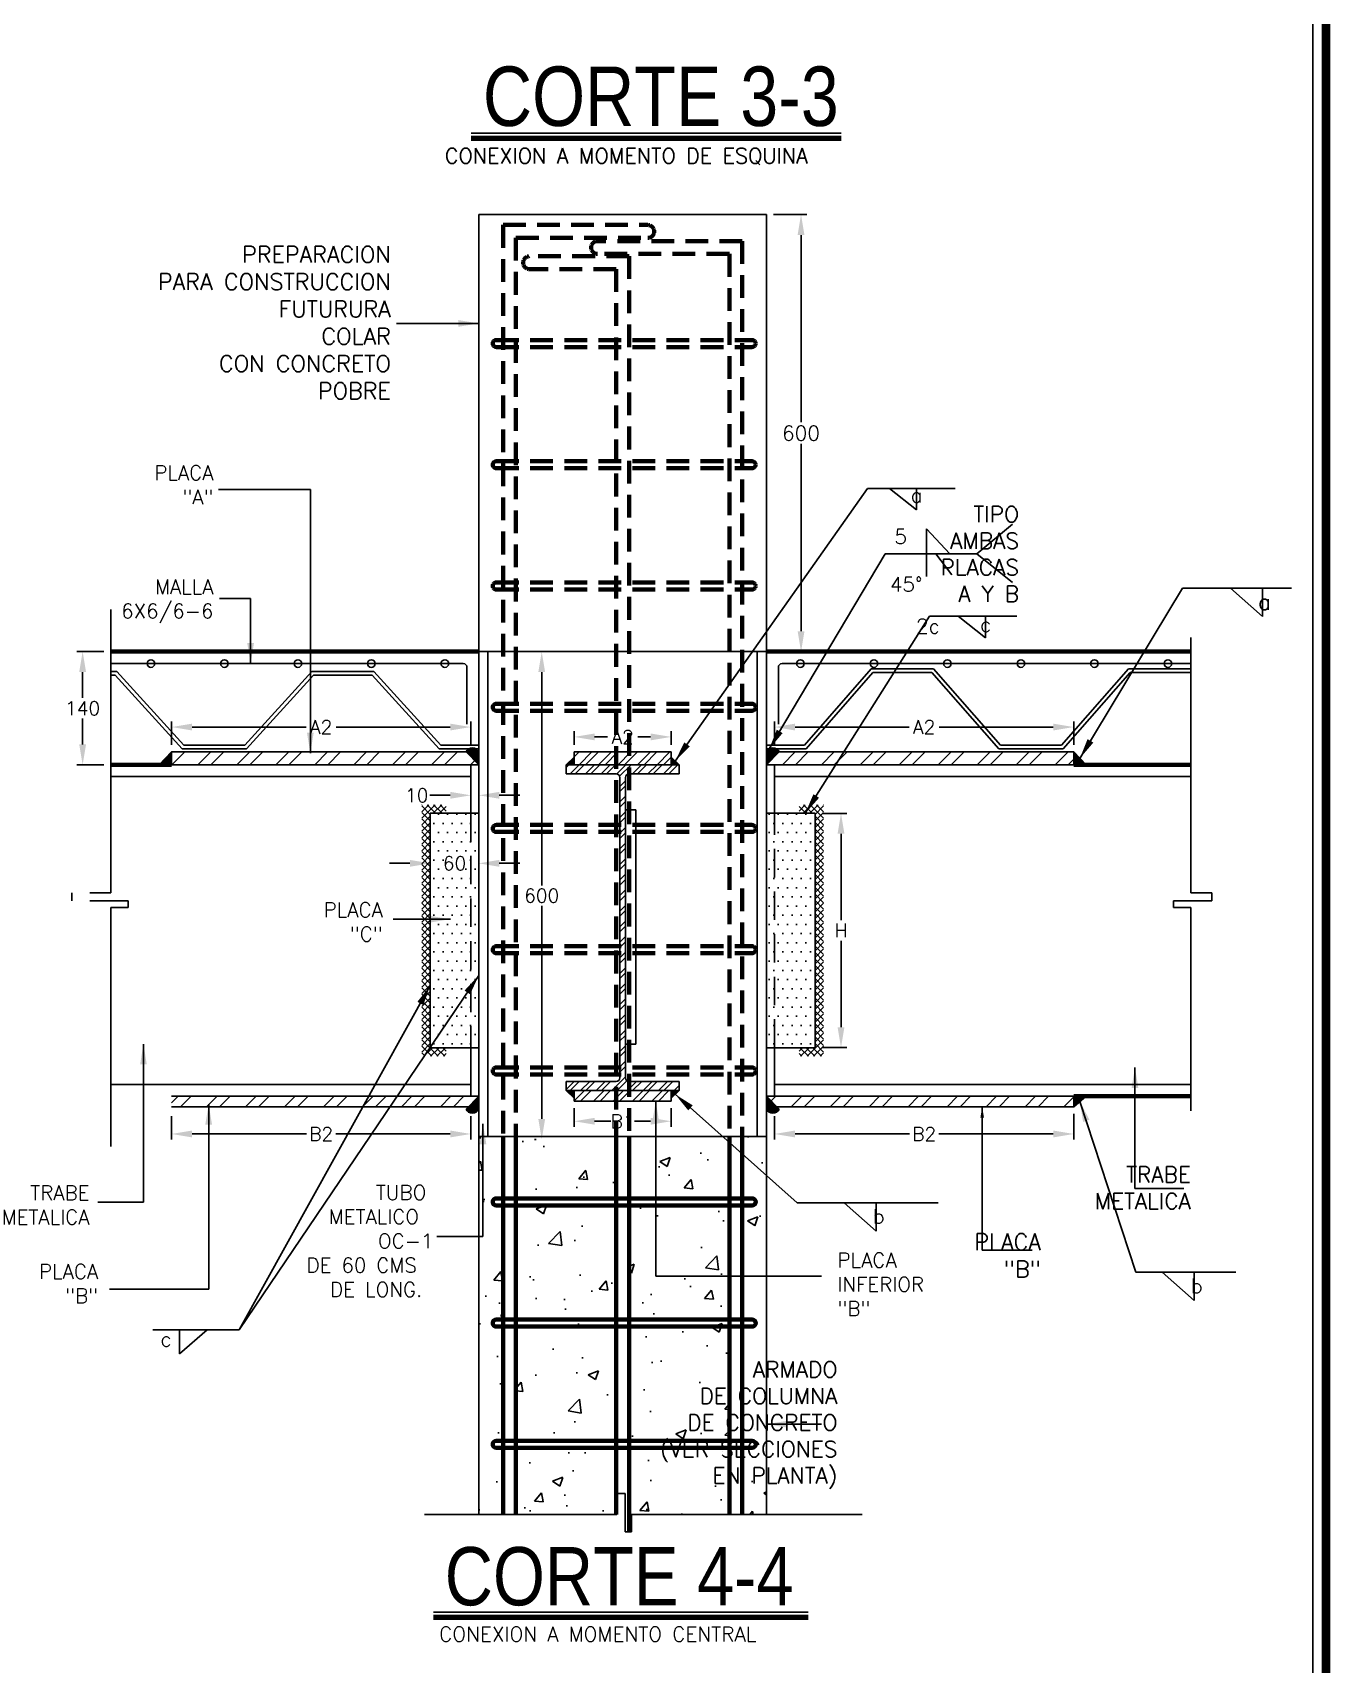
# Model space of a CAD drawing. Header units: millimetres. Extents: x -478 to -58, y -79 to 80.
# Drawn here: x -402.79 to -391.36, y 27.84 to 42.21 of the extents above; entities that cross this region are included whole.
import ezdxf

# ---------------------------------------------------------------- set-up
doc = ezdxf.new("R2010")
doc.units = ezdxf.units.MM
doc.header["$MEASUREMENT"] = 0
doc.linetypes.add('DASHED2', pattern=[0.375, 0.25, -0.125])
doc.linetypes.add('HIDDEN', pattern=[0.375, 0.25, -0.125])
doc.layers.get('Defpoints').update_dxf_attribs({"color": 71})
for name, color, linetype in [('ACERO', 40, 'Continuous'), ('cimentacion', 2, 'Continuous'), ('L1', 1, 'Continuous'), ('MURO', 4, 'Continuous'), ('PROY', 2, 'DASHED2'), ('texto', 5, 'Continuous')]:
    doc.layers.add(name, color=color, linetype=linetype)
doc.styles.add('GRAN', font='swissck.ttf', dxfattribs={"height": 0.3})
doc.styles.add('PEQ', font='simplex.shx', dxfattribs={"height": 0.09})
doc.styles.add('ROMANS', font='simplex.shx')
doc.dimstyles.new('STANDARD$0', dxfattribs={"dimtxt": 0.135, "dimasz": 0.095, "dimexe": 0.09, "dimexo": 0.05, "dimgap": 0.09, "dimtad": 0, "dimtih": 1, "dimtoh": 1, "dimdec": 0, "dimlfac": 100, "dimzin": 0, "dimdsep": 46, "dimtxsty": 'ROMANS', "dimcen": 0.09, "dimclrd": 1, "dimclre": 1, "dimclrt": 5, "dimadec": 0, "dimazin": 0, "dimtfac": 1, "dimtdec": 0, "dimtofl": 0, "dimtmove": 0, "dimatfit": 1, "dimfxl": 1, "dimtolj": 1, "dimtzin": 0, "dimarcsym": 0})
doc.dimstyles.new('STANDARD$7', dxfattribs={"dimtxt": 0.6, "dimasz": 0.09, "dimexe": 0.18, "dimexo": 0.0625, "dimgap": 0.09, "dimtad": 0, "dimtih": 1, "dimtoh": 1, "dimzin": 0, "dimdsep": 46, "dimtxsty": 'PEQ', "dimcen": 0.09, "dimclrd": 1, "dimclre": 1, "dimadec": 0, "dimazin": 0, "dimtfac": 1, "dimtdec": 4, "dimtofl": 0, "dimtmove": 0, "dimatfit": 1, "dimfxl": 1, "dimtolj": 1, "dimtzin": 0, "dimarcsym": 0})
pattern_1 = [(0, (-848.821985, -186.99226), (0.040435948, 0.080871897), [0, -0.080871897])]
pattern_2 = [(45, (-848.82198, -186.99226), (-0.1715552, 0.1715552), []), (45, (-848.70761, -186.99226), (-0.1715552, 0.1715552), [])]
pattern_3 = [(45, (-848.55332, -186.99226), (-0.0857776, 0.0857776), []), (45, (-848.49613, -186.99226), (-0.0857776, 0.0857776), [])]

# ---------------------------------------------------------------- blocks, each defined once
blk = doc.blocks.new('*D134')
at = {"layer": 'Defpoints', "color": 0}
for p in [(-398.305, 36.756), (-398.305, 36.756), (-398.305, 32.461)]:
    blk.add_point(p, dxfattribs=at)
at = {"layer": 'texto', "color": 1, "lineweight": -2}
for p, q in [((-398.368, 36.756), (-398.355, 36.756)), ((-398.305, 36.576), (-398.305, 34.698)), ((-398.305, 32.641), (-398.305, 34.518)), ((-398.368, 32.461), (-398.355, 32.461))]:
    blk.add_line(p, q, dxfattribs=at)
at = {"layer": 'texto', "color": 1}
for points in [[(-398.335, 36.576), (-398.275, 36.576), (-398.305, 36.756)], [(-398.335, 32.641), (-398.275, 32.641), (-398.305, 32.461)]]:
    blk.add_solid(points, dxfattribs=at)
at = {"layer": 'texto', "insert": (-398.305, 34.608), "char_height": 0.09, "attachment_point": 5, "style": 'PEQ'}
blk.add_mtext('\\A1;{\\H1.3333x;600}', dxfattribs=at)
blk = doc.blocks.new('*D135')
at = {"layer": 'Defpoints', "color": 0}
for p in [(-398.93, 35.491), (-398.93, 35.489), (-398.859, 35.489)]:
    blk.add_point(p, dxfattribs=at)
at = {"layer": 'texto', "color": 1, "lineweight": -2}
for p, q in [((-399.11, 35.491), (-399.29, 35.491)), ((-398.93, 35.551), (-398.93, 35.541)), ((-398.859, 35.551), (-398.859, 35.541)), ((-398.679, 35.491), (-398.499, 35.491))]:
    blk.add_line(p, q, dxfattribs=at)
at = {"layer": 'texto', "color": 1}
for points in [[(-399.11, 35.521), (-399.11, 35.461), (-398.93, 35.491)], [(-398.679, 35.521), (-398.679, 35.461), (-398.859, 35.491)]]:
    blk.add_solid(points, dxfattribs=at)
at = {"layer": 'texto', "insert": (-399.406, 35.491), "char_height": 0.09, "attachment_point": 5, "style": 'PEQ'}
blk.add_mtext('\\A1;{\\H1.3333x;10}', dxfattribs=at)
blk = doc.blocks.new('*D136')
at = {"layer": 'Defpoints', "color": 0}
for p in [(-395.899, 35.332), (-395.899, 33.269), (-395.67, 33.269)]:
    blk.add_point(p, dxfattribs=at)
at = {"layer": 'texto', "color": 1, "lineweight": -2}
for p, q in [((-395.836, 35.332), (-395.62, 35.332)), ((-395.67, 35.152), (-395.67, 34.391)), ((-395.67, 33.449), (-395.67, 34.211)), ((-395.836, 33.269), (-395.62, 33.269))]:
    blk.add_line(p, q, dxfattribs=at)
at = {"layer": 'texto', "color": 1}
for points in [[(-395.7, 35.152), (-395.64, 35.152), (-395.67, 35.332)], [(-395.7, 33.449), (-395.64, 33.449), (-395.67, 33.269)]]:
    blk.add_solid(points, dxfattribs=at)
at = {"layer": 'texto', "insert": (-395.67, 34.301), "char_height": 0.09, "attachment_point": 5, "style": 'PEQ'}
blk.add_mtext('\\A1;{\\H1.3333x;H}', dxfattribs=at)
blk = doc.blocks.new('*D137')
at = {"layer": 'Defpoints', "color": 0}
for p in [(-401.564, 36.092), (-401.564, 35.873), (-398.93, 35.873)]:
    blk.add_point(p, dxfattribs=at)
at = {"layer": 'texto', "color": 1, "lineweight": -2}
for p, q in [((-401.564, 35.936), (-401.564, 36.142)), ((-401.384, 36.092), (-400.38, 36.092)), ((-399.11, 36.092), (-400.114, 36.092)), ((-398.93, 35.936), (-398.93, 36.142))]:
    blk.add_line(p, q, dxfattribs=at)
at = {"layer": 'texto', "color": 1}
for points in [[(-401.384, 36.122), (-401.384, 36.062), (-401.564, 36.092)], [(-399.11, 36.122), (-399.11, 36.062), (-398.93, 36.092)]]:
    blk.add_solid(points, dxfattribs=at)
at = {"layer": 'texto', "insert": (-400.247, 36.092), "char_height": 0.09, "attachment_point": 5, "style": 'PEQ'}
blk.add_mtext('\\A1;{\\H1.3333x;A2}', dxfattribs=at)
blk = doc.blocks.new('*D138')
at = {"layer": 'Defpoints', "color": 0}
for p in [(-401.564, 32.728), (-398.93, 32.728), (-401.564, 32.509)]:
    blk.add_point(p, dxfattribs=at)
at = {"layer": 'texto', "color": 1, "lineweight": -2}
for p, q in [((-401.564, 32.665), (-401.564, 32.459)), ((-398.93, 32.665), (-398.93, 32.459)), ((-401.384, 32.509), (-400.377, 32.509)), ((-399.11, 32.509), (-400.117, 32.509))]:
    blk.add_line(p, q, dxfattribs=at)
at = {"layer": 'texto', "color": 1}
for points in [[(-401.384, 32.539), (-401.384, 32.479), (-401.564, 32.509)], [(-399.11, 32.539), (-399.11, 32.479), (-398.93, 32.509)]]:
    blk.add_solid(points, dxfattribs=at)
at = {"layer": 'texto', "insert": (-400.247, 32.509), "char_height": 0.09, "attachment_point": 5, "style": 'PEQ'}
blk.add_mtext('\\A1;{\\H1.3333x;B2}', dxfattribs=at)
blk = doc.blocks.new('*D139')
at = {"layer": 'Defpoints', "color": 0}
for p in [(-399.286, 34.892), (-399.286, 34.892), (-398.859, 34.892)]:
    blk.add_point(p, dxfattribs=at)
at = {"layer": 'texto', "color": 1, "lineweight": -2}
for p, q in [((-399.286, 34.954), (-399.286, 34.942)), ((-398.859, 34.954), (-398.859, 34.942)), ((-399.466, 34.892), (-399.646, 34.892)), ((-398.679, 34.892), (-398.499, 34.892))]:
    blk.add_line(p, q, dxfattribs=at)
at = {"layer": 'texto', "color": 1}
for points in [[(-399.466, 34.922), (-399.466, 34.862), (-399.286, 34.892)], [(-398.679, 34.922), (-398.679, 34.862), (-398.859, 34.892)]]:
    blk.add_solid(points, dxfattribs=at)
at = {"layer": 'texto', "insert": (-399.073, 34.892), "char_height": 0.09, "attachment_point": 5, "style": 'PEQ'}
blk.add_mtext('\\A1;{\\H1.3333x;60}', dxfattribs=at)
blk = doc.blocks.new('*D140')
at = {"layer": 'Defpoints', "color": 0}
for p in [(-393.621, 36.092), (-396.255, 35.873), (-393.621, 35.873)]:
    blk.add_point(p, dxfattribs=at)
at = {"layer": 'texto', "color": 1, "lineweight": -2}
for p, q in [((-396.255, 35.936), (-396.255, 36.142)), ((-396.075, 36.092), (-395.071, 36.092)), ((-393.801, 36.092), (-394.805, 36.092)), ((-393.621, 35.936), (-393.621, 36.142))]:
    blk.add_line(p, q, dxfattribs=at)
at = {"layer": 'texto', "color": 1}
for points in [[(-396.075, 36.122), (-396.075, 36.062), (-396.255, 36.092)], [(-393.801, 36.122), (-393.801, 36.062), (-393.621, 36.092)]]:
    blk.add_solid(points, dxfattribs=at)
at = {"layer": 'texto', "insert": (-394.938, 36.092), "char_height": 0.09, "attachment_point": 5, "style": 'PEQ'}
blk.add_mtext('\\A1;{\\H1.3333x;A2}', dxfattribs=at)
blk = doc.blocks.new('*D141')
at = {"layer": 'Defpoints', "color": 0}
for p in [(-396.255, 32.728), (-393.621, 32.749), (-393.621, 32.509)]:
    blk.add_point(p, dxfattribs=at)
at = {"layer": 'texto', "color": 1, "lineweight": -2}
for p, q in [((-396.255, 32.665), (-396.255, 32.459)), ((-393.621, 32.687), (-393.621, 32.459)), ((-396.075, 32.509), (-395.068, 32.509)), ((-393.801, 32.509), (-394.808, 32.509))]:
    blk.add_line(p, q, dxfattribs=at)
at = {"layer": 'texto', "color": 1}
for points in [[(-396.075, 32.539), (-396.075, 32.479), (-396.255, 32.509)], [(-393.801, 32.539), (-393.801, 32.479), (-393.621, 32.509)]]:
    blk.add_solid(points, dxfattribs=at)
at = {"layer": 'texto', "insert": (-394.938, 32.509), "char_height": 0.09, "attachment_point": 5, "style": 'PEQ'}
blk.add_mtext('\\A1;{\\H1.3333x;B2}', dxfattribs=at)
blk = doc.blocks.new('*D142')
at = {"layer": 'Defpoints', "color": 0}
for p in [(-402.347, 36.756), (-402.099, 36.756), (-402.099, 35.759)]:
    blk.add_point(p, dxfattribs=at)
at = {"layer": 'texto', "color": 1, "lineweight": -2}
for p, q in [((-402.161, 36.756), (-402.397, 36.756)), ((-402.347, 36.576), (-402.347, 36.348)), ((-402.347, 35.939), (-402.347, 36.168)), ((-402.161, 35.759), (-402.397, 35.759))]:
    blk.add_line(p, q, dxfattribs=at)
at = {"layer": 'texto', "color": 1}
for points in [[(-402.377, 36.576), (-402.317, 36.576), (-402.347, 36.756)], [(-402.377, 35.939), (-402.317, 35.939), (-402.347, 35.759)]]:
    blk.add_solid(points, dxfattribs=at)
at = {"layer": 'texto', "insert": (-402.347, 36.258), "char_height": 0.09, "attachment_point": 5, "style": 'PEQ'}
blk.add_mtext('\\A1;{\\H1.3333x;140}', dxfattribs=at)
blk = doc.blocks.new('*D143')
at = {"layer": 'Defpoints', "color": 0}
for p in [(-398.02, 32.799), (-397.166, 32.799), (-398.02, 32.621)]:
    blk.add_point(p, dxfattribs=at)
at = {"layer": 'texto', "color": 1, "lineweight": -2}
for p, q in [((-398.02, 32.736), (-398.02, 32.571)), ((-397.84, 32.621), (-397.697, 32.621)), ((-397.346, 32.621), (-397.488, 32.621)), ((-397.166, 32.736), (-397.166, 32.571))]:
    blk.add_line(p, q, dxfattribs=at)
at = {"layer": 'texto', "color": 1}
for points in [[(-397.84, 32.651), (-397.84, 32.591), (-398.02, 32.621)], [(-397.346, 32.651), (-397.346, 32.591), (-397.166, 32.621)]]:
    blk.add_solid(points, dxfattribs=at)
at = {"layer": 'texto', "insert": (-397.593, 32.621), "char_height": 0.09, "attachment_point": 5, "style": 'PEQ'}
blk.add_mtext('\\A1;{\\H1.3333x;B1}', dxfattribs=at)
blk = doc.blocks.new('*D144')
at = {"layer": 'Defpoints', "color": 0}
for p in [(-398.02, 36.005), (-398.02, 35.873), (-397.166, 35.873)]:
    blk.add_point(p, dxfattribs=at)
at = {"layer": 'texto', "color": 1, "lineweight": -2}
for p, q in [((-398.02, 35.936), (-398.02, 36.055)), ((-397.84, 36.005), (-397.725, 36.005)), ((-397.346, 36.005), (-397.46, 36.005)), ((-397.166, 35.936), (-397.166, 36.055))]:
    blk.add_line(p, q, dxfattribs=at)
at = {"layer": 'texto', "color": 1}
for points in [[(-397.84, 36.035), (-397.84, 35.975), (-398.02, 36.005)], [(-397.346, 36.035), (-397.346, 35.975), (-397.166, 36.005)]]:
    blk.add_solid(points, dxfattribs=at)
at = {"layer": 'texto', "insert": (-397.593, 36.005), "char_height": 0.09, "attachment_point": 5, "style": 'PEQ'}
blk.add_mtext('\\A1;{\\H1.3333x;A2}', dxfattribs=at)
blk = doc.blocks.new('*D145')
at = {"layer": 'Defpoints', "color": 0}
for p in [(-396.326, 40.604), (-396.022, 40.604), (-396.326, 36.756)]:
    blk.add_point(p, dxfattribs=at)
at = {"layer": 'texto', "color": 1, "lineweight": -2}
for p, q in [((-396.263, 40.604), (-395.972, 40.604)), ((-396.022, 40.424), (-396.022, 38.775)), ((-396.022, 36.936), (-396.022, 38.585)), ((-396.263, 36.756), (-395.972, 36.756))]:
    blk.add_line(p, q, dxfattribs=at)
at = {"layer": 'texto', "color": 1}
for points in [[(-396.052, 40.424), (-395.992, 40.424), (-396.022, 40.604)], [(-396.052, 36.936), (-395.992, 36.936), (-396.022, 36.756)]]:
    blk.add_solid(points, dxfattribs=at)
at = {"layer": 'texto', "insert": (-396.022, 38.68), "char_height": 0.09, "attachment_point": 5, "style": 'PEQ'}
blk.add_mtext('\\A1;{\\H1.4444x;600}', dxfattribs=at)

msp = doc.modelspace()

# ---------------------------------------------------------------- hatches: boundary and pattern name
at = {"layer": 'L1'}
for points in [[(-401.56364, 35.8733), (-401.56364, 35.75943), (-401.67261, 35.75943)], [(-398.01951, 35.82596), (-398.01951, 35.75943), (-398.09068, 35.75943)], [(-397.16551, 35.82596), (-397.16551, 35.75943), (-397.09434, 35.75943)], [(-393.62138, 35.8733), (-393.62138, 35.75943), (-393.51241, 35.75943)], [(-398.01951, 32.82487), (-398.01951, 32.89139), (-398.09068, 32.89139)], [(-397.16551, 32.82487), (-397.16551, 32.89139), (-397.09434, 32.89139)], [(-393.62138, 32.74906), (-393.62138, 32.84158), (-393.51241, 32.84158)]]:
    msp.add_hatch(color=256, dxfattribs=at).paths.add_polyline_path(points)
h = msp.add_hatch(dxfattribs=at)
h.set_pattern_fill('ANSI32', color=256, scale=0.646975, style=0)
h.set_pattern_definition(pattern_2)
h.paths.add_polyline_path([(-401.56364, 35.8733), (-401.56364, 35.75943), (-398.85929, 35.75943), (-398.85929, 35.8733)])
h = msp.add_hatch(color=256, dxfattribs=at)
h.paths.add_polyline_path([(-398.88306, 35.89895), (-398.94778, 35.89895, 0.14200879), (-398.97155, 35.8733), (-398.85929, 35.75943), (-398.85929, 35.8733, 0.14200879)])
h.paths.add_polyline_path([(-398.94778, 35.89895), (-398.88306, 35.89895, 0.27745254)])
h = msp.add_hatch(dxfattribs=at)
h.set_pattern_fill('ANSI32', color=256, scale=0.323488, style=0)
h.set_pattern_definition(pattern_3)
h.paths.add_polyline_path([(-397.53558, 35.75943), (-397.16551, 35.75943), (-397.16551, 35.8733), (-397.53558, 35.8733)])
h.paths.add_polyline_path([(-397.64944, 35.8733), (-397.64944, 35.75943), (-397.53558, 35.75943), (-397.53558, 35.8733)])
h.paths.add_polyline_path([(-398.01951, 35.8733), (-398.01951, 35.75943), (-397.64944, 35.75943), (-397.64944, 35.8733)])
h = msp.add_hatch(color=256, dxfattribs=at)
h.paths.add_polyline_path([(-396.30196, 35.89895), (-396.23724, 35.89895, -0.14200879), (-396.21347, 35.8733), (-396.32573, 35.75943), (-396.32573, 35.8733, -0.14200879)])
h.paths.add_polyline_path([(-396.23724, 35.89895), (-396.30196, 35.89895, -0.27745254)])
h = msp.add_hatch(dxfattribs=at)
h.set_pattern_fill('ANSI32', color=256, scale=0.646975, style=0)
h.set_pattern_definition(pattern_2)
h.paths.add_polyline_path([(-393.62138, 35.75943), (-393.62138, 35.8733), (-396.32573, 35.8733), (-396.32573, 35.75943)])
h = msp.add_hatch(dxfattribs=at)
h.set_pattern_fill('ANSI32', color=256, scale=0.25879, style=0)
h.set_pattern_definition([(45, (-848.55332, -186.99226), (-0.06862208, 0.06862208), []), (45, (-848.50757, -186.99226), (-0.06862208, 0.06862208), [])])
h.paths.add_polyline_path([(-397.53558, 35.75943), (-397.53558, 35.67973), (-397.09434, 35.67973), (-397.09434, 35.75943)])
h.paths.add_polyline_path([(-397.61742, 35.64738), (-397.61742, 33.00345, -0.41128761), (-397.64944, 32.9711), (-397.64944, 32.89139), (-397.53558, 32.89139), (-397.53558, 32.9711, -0.41128761), (-397.5676, 33.00345), (-397.5676, 35.64738, -0.41128761), (-397.53558, 35.67972), (-397.53558, 35.75943), (-397.64944, 35.75943), (-397.64944, 35.67972, -0.41128761)])
h.paths.add_polyline_path([(-398.09068, 35.75943), (-398.09068, 35.67973), (-397.64944, 35.67973), (-397.64944, 35.75943)])
h.paths.add_polyline_path([(-397.09434, 32.89139), (-397.09434, 32.9711), (-397.53558, 32.9711), (-397.53558, 32.89139)])
h.paths.add_polyline_path([(-398.09068, 32.9711), (-398.09068, 32.89139), (-397.64944, 32.89139), (-397.64944, 32.9711)])
h = msp.add_hatch(dxfattribs=at)
h.set_pattern_fill('ANSI37', color=256, scale=0.323488, style=0)
h.set_pattern_definition([(45, (-848.553317, -186.99226), (-0.0285925333, 0.0285925333), []), (135, (-848.553317, -186.99226), (-0.0285925333, -0.0285925333), [])])
h.paths.add_polyline_path([(-399.1453, 35.40787), (-399.36173, 35.40787), (-399.36173, 33.19314), (-399.1453, 33.19314), (-399.1453, 33.26858), (-399.28629, 33.26858), (-399.28629, 35.33243), (-399.1453, 35.33243)])
h = msp.add_hatch(dxfattribs=at)
h.set_pattern_fill('ANSI37', color=256, scale=0.323488, style=0)
h.set_pattern_definition([(135, (53.368297, -186.99226), (0.0285925333, 0.0285925333), []), (45, (53.368297, -186.99226), (0.0285925333, -0.0285925333), [])])
h.paths.add_polyline_path([(-396.03972, 35.40787), (-395.82329, 35.40787), (-395.82329, 33.19314), (-396.03972, 33.19314), (-396.03972, 33.26858), (-395.89873, 33.26858), (-395.89873, 35.33243), (-396.03972, 35.33243)])
h = msp.add_hatch(dxfattribs=at)
h.set_pattern_fill('DOTS', color=256, scale=1.29395, style=0)
h.set_pattern_definition(pattern_1)
h.paths.add_polyline_path([(-398.93046, 33.26858), (-398.85929, 33.26858), (-398.85929, 35.33243), (-398.93046, 35.33243)])
h.paths.add_polyline_path([(-398.93046, 35.33243), (-399.28629, 35.33243), (-399.28629, 33.26858), (-398.93046, 33.26858)])
h = msp.add_hatch(dxfattribs=at)
h.set_pattern_fill('DOTS', color=256, scale=1.29395, style=0)
h.set_pattern_definition(pattern_1)
h.paths.add_polyline_path([(-396.25457, 33.26858), (-395.89873, 33.26858), (-395.89873, 35.33243), (-396.25457, 35.33243)])
h.paths.add_polyline_path([(-396.25457, 35.33243), (-396.32573, 35.33243), (-396.32573, 33.26858), (-396.25457, 33.26858)])
h = msp.add_hatch(dxfattribs=at)
h.set_pattern_fill('AR-CONC', color=256, scale=0.129395, style=0)
h.set_pattern_definition([(50, (-848.822, -186.99226), (0.9280991, -0.0811981), [0.0970463, -1.067509]), (355, (-848.822, -186.9923), (-0.1795373, 0.9732993), [0.077637, -0.8540072]), (100.4514, (-848.7446, -186.999), (0.7485624, 0.8921005), [0.0824766, -0.907243]), (46.1842, (-848.822, -186.7335), (1.380957, -0.2141734), [0.1455694, -1.6012636]), (96.6356, (-848.7069, -186.7513), (1.209407, 1.26046), [0.123715, -1.3608644]), (351.1842, (-848.822, -186.7335), (1.209406, 1.260461), [0.1164555, -1.281011]), (21, (-848.6926, -186.7982), (0.7723681, -0.5209689), [0.0970463, -1.067509]), (326, (-848.6926, -186.7982), (0.314838, 0.9383082), [0.077637, -0.8540072]), (71.4514, (-848.6282, -186.8416), (1.0872064, 0.4173384), [0.0824766, -0.907243]), (37.5, (-848.822, -186.99226), (0.01573425, 0.43074812), [0, -0.84365563, 0, -0.86694673, 0, -0.8572421]), (7.5, (-848.822, -186.99226), (0.3403989, 0.51034917), [0, -0.49428903, 0, -0.82424637, 0, -0.32672246]), (327.5, (-849.11054, -186.99226), (0.69073973, -0.02918488), [0, -0.3234876, 0, -1.0092813, 0, -1.3392386]), (317.5, (-849.23993, -186.99226), (0.75461395, 0.1295309), [0, -0.4205339, 0, -0.6702663, 0, -0.9510535])])
h.paths.add_polyline_path([(-396.32573, 32.48574), (-396.53923, 32.48574), (-396.53923, 29.15946), (-396.32573, 29.15946)])
h.paths.add_polyline_path([(-396.6531, 32.48574), (-397.53558, 32.48574), (-397.53558, 29.00578), (-397.51492, 29.00578), (-397.51492, 29.15946), (-396.6531, 29.15946)])
h.paths.add_polyline_path([(-397.64944, 32.48574), (-398.53192, 32.48574), (-398.53192, 29.15946), (-397.64944, 29.15946)])
h.paths.add_polyline_path([(-398.64579, 32.48574), (-398.85929, 32.48574), (-398.85929, 29.15946), (-398.64579, 29.15946)])
h.paths.add_polyline_path([(-397.09434, 32.9711), (-397.53558, 32.9711), (-397.53558, 32.89139), (-397.09434, 32.89139)])
h.paths.add_polyline_path([(-398.09068, 32.89139), (-397.64944, 32.89139), (-397.64944, 32.9711), (-398.09068, 32.9711)])
h = msp.add_hatch(dxfattribs=at)
h.set_pattern_fill('ANSI32', color=256, scale=0.646975, style=0)
h.set_pattern_definition(pattern_2)
h.paths.add_polyline_path([(-401.56364, 32.84158), (-401.56364, 32.74906), (-398.85929, 32.74906), (-398.85929, 32.84158)])
h = msp.add_hatch(color=256, dxfattribs=at)
h.paths.add_polyline_path([(-398.88306, 32.70206), (-398.94778, 32.70206, -0.14200879), (-398.97155, 32.72771), (-398.85929, 32.84158), (-398.85929, 32.72771, -0.14200879)])
h.paths.add_polyline_path([(-398.94778, 32.70206), (-398.88306, 32.70206, -0.27745254)])
h = msp.add_hatch(dxfattribs=at)
h.set_pattern_fill('ANSI32', color=256, scale=0.323488, style=0)
h.set_pattern_definition(pattern_3)
h.paths.add_polyline_path([(-397.16551, 32.79888), (-397.16551, 32.89139), (-397.53558, 32.89139), (-397.53558, 32.79888)])
h.paths.add_polyline_path([(-397.64944, 32.79888), (-397.53558, 32.79888), (-397.53558, 32.89139), (-397.64944, 32.89139)])
h.paths.add_polyline_path([(-398.01951, 32.89139), (-398.01951, 32.79888), (-397.64944, 32.79888), (-397.64944, 32.89139)])
h = msp.add_hatch(dxfattribs=at)
h.set_pattern_fill('ANSI32', color=256, scale=0.646975, style=0)
h.set_pattern_definition(pattern_2)
h.paths.add_polyline_path([(-393.62138, 32.74906), (-393.62138, 32.84158), (-396.32573, 32.84158), (-396.32573, 32.74906)])
h = msp.add_hatch(color=256, dxfattribs=at)
h.paths.add_polyline_path([(-396.30196, 32.70206), (-396.23724, 32.70206, 0.14200879), (-396.21347, 32.72771), (-396.32573, 32.84158), (-396.32573, 32.72771, 0.14200879)])
h.paths.add_polyline_path([(-396.23724, 32.70206), (-396.30196, 32.70206, 0.27745254)])

# ---------------------------------------------------------------- linework, layer by layer
at = {"layer": 'ACERO', "lineweight": 100}
for p, q in [((-398.64579, 32.48574), (-398.64579, 29.15946)), ((-398.53192, 32.48574), (-398.53192, 29.15946)), ((-397.64944, 32.48574), (-397.64944, 29.15946)), ((-397.53558, 32.48574), (-397.53558, 29.00578)), ((-396.6531, 32.48574), (-396.6531, 29.15946)), ((-396.53923, 32.48574), (-396.53923, 29.15946)), ((-398.70594, 31.94186), (-396.45217, 31.94186)), ((-398.70594, 31.88038), (-396.45217, 31.88038)), ((-398.70594, 30.87435), (-396.45217, 30.87435)), ((-398.70594, 30.81287), (-396.45217, 30.81287)), ((-398.70594, 29.80684), (-396.45217, 29.80684)), ((-398.70594, 29.74536), (-396.45217, 29.74536))]:
    msp.add_line(p, q, dxfattribs=at)
for centre, start, end in [((-398.70594, 31.91112), 90, 270), ((-396.45217, 31.91112), 270, 90), ((-398.70594, 30.84361), 90, 270), ((-396.45217, 30.84361), 270, 90), ((-398.70594, 29.7761), 90, 270), ((-396.45217, 29.7761), 270, 90)]:
    msp.add_arc(centre, 0.03074, start, end, dxfattribs=at)
at = {"layer": 'cimentacion', "color": 4, "lineweight": 100, "ltscale": 2}
for p, q in [((-398.85929, 36.75578), (-402.09891, 36.75578)), ((-396.32573, 36.75578), (-392.58999, 36.75578)), ((-401.56364, 35.75943), (-402.09891, 35.75943)), ((-393.62138, 35.75943), (-392.58999, 35.75943)), ((-393.62138, 32.84158), (-392.58999, 32.84158))]:
    msp.add_line(p, q, dxfattribs=at)
at = {"layer": 'L1', "linetype": 'HIDDEN', "lineweight": 100, "ltscale": 0.8}
for p, q in [((-398.64579, 40.5126), (-398.64579, 32.48574)), ((-398.64579, 40.5126), (-397.3716, 40.5126)), ((-398.53192, 40.39873), (-398.53192, 32.48574)), ((-398.53192, 40.39873), (-397.3716, 40.39873)), ((-397.53558, 40.2372), (-398.41595, 40.2372)), ((-396.53923, 40.37139), (-397.81342, 40.37139)), ((-396.6531, 40.25752), (-397.81342, 40.25752)), ((-397.53558, 40.2372), (-397.53558, 32.48574)), ((-396.6531, 40.25752), (-396.6531, 32.48574)), ((-396.53923, 40.37139), (-396.53923, 32.48574)), ((-397.64944, 40.12333), (-398.41595, 40.12333)), ((-397.64944, 40.12333), (-397.64944, 32.48574)), ((-398.70594, 39.49966), (-396.45217, 39.49966)), ((-398.70594, 39.43818), (-396.45217, 39.43818)), ((-398.70594, 38.43215), (-396.45217, 38.43215)), ((-398.70594, 38.37067), (-396.45217, 38.37067)), ((-398.70594, 37.36464), (-396.45217, 37.36464)), ((-398.70594, 37.30316), (-396.45217, 37.30316)), ((-398.70594, 36.29713), (-396.45217, 36.29713)), ((-398.70594, 36.23566), (-396.45217, 36.23566)), ((-398.70594, 35.22963), (-396.45217, 35.22963)), ((-398.70594, 35.16815), (-396.45217, 35.16815)), ((-398.70594, 34.16212), (-396.45217, 34.16212)), ((-398.70594, 34.10064), (-396.45217, 34.10064)), ((-398.70594, 33.09461), (-396.45217, 33.09461)), ((-398.70594, 33.03313), (-396.45217, 33.03313))]:
    msp.add_line(p, q, dxfattribs=at)
at = {"layer": 'L1'}
for p, q in [((-395.24326, 38.19357), (-395.00397, 38.00309)), ((-395.00397, 38.00309), (-395.00397, 38.19357)), ((-394.91628, 37.61631), (-394.91628, 37.8386)), ((-394.91628, 37.8386), (-394.71218, 37.61631)), ((-394.47464, 37.61631), (-394.15889, 37.87767)), ((-394.91628, 37.61631), (-394.91628, 37.41813)), ((-394.8354, 37.61631), (-394.69495, 37.43142)), ((-394.47464, 37.61631), (-394.15889, 37.36603)), ((-392.24151, 37.31344), (-391.95768, 37.06482)), ((-391.95768, 37.06482), (-391.95768, 37.31344)), ((-402.09891, 34.63225), (-402.09891, 37.1261)), ((-394.63778, 37.06903), (-394.3985, 36.87855)), ((-394.3985, 36.87855), (-394.3985, 37.06903)), ((-392.58999, 34.63225), (-392.58999, 36.88086)), ((-398.85929, 36.75578), (-396.32573, 36.75578)), ((-402.09891, 36.58085), (-402.04657, 36.58085)), ((-402.09891, 36.5485), (-402.06123, 36.5485)), ((-402.06123, 36.5485), (-401.47202, 35.89895)), ((-402.04657, 36.58085), (-401.45736, 35.9313)), ((-400.32876, 36.58085), (-400.91797, 35.9313)), ((-400.3141, 36.5485), (-400.90331, 35.89895)), ((-399.78191, 36.58085), (-400.32876, 36.58085)), ((-399.79657, 36.5485), (-400.3141, 36.5485)), ((-399.79657, 36.5485), (-399.20737, 35.89895)), ((-399.78191, 36.58085), (-399.1927, 35.9313)), ((-395.40311, 36.60349), (-395.99232, 35.9313)), ((-395.38845, 36.57114), (-395.97766, 35.89895)), ((-395.40311, 36.60349), (-394.85626, 36.60349)), ((-395.38845, 36.57114), (-394.87092, 36.57114)), ((-394.87092, 36.57114), (-394.28171, 35.89895)), ((-394.85626, 36.60349), (-394.26705, 35.9313)), ((-393.13845, 36.60349), (-393.72766, 35.9313)), ((-393.12379, 36.57114), (-393.713, 35.89895)), ((-392.58999, 36.60349), (-393.13845, 36.60349)), ((-392.58999, 36.57114), (-393.12379, 36.57114)), ((-401.45736, 35.9313), (-400.91797, 35.9313)), ((-398.85929, 35.9313), (-399.1927, 35.9313)), ((-396.32573, 35.9313), (-395.99232, 35.9313)), ((-393.72766, 35.9313), (-394.26705, 35.9313)), ((-401.56364, 35.8733), (-401.67261, 35.75943)), ((-401.47202, 35.89895), (-400.90331, 35.89895)), ((-398.85929, 35.89895), (-399.20737, 35.89895)), ((-398.85929, 35.75943), (-398.97155, 35.8733)), ((-398.09068, 35.75943), (-398.01951, 35.82596)), ((-397.09434, 35.75943), (-397.16551, 35.82596)), ((-396.32573, 35.89895), (-395.97766, 35.89895)), ((-396.32573, 35.75943), (-396.21347, 35.8733)), ((-393.713, 35.89895), (-394.28171, 35.89895)), ((-393.62138, 35.8733), (-393.51241, 35.75943)), ((-398.93046, 35.65695), (-402.09891, 35.65695)), ((-398.93046, 35.75943), (-398.93046, 35.33243)), ((-396.25457, 35.75943), (-396.25457, 35.33243)), ((-396.25457, 35.65695), (-392.58999, 35.65695)), ((-402.44195, 34.56035), (-402.44195, 34.63225)), ((-402.28391, 34.63225), (-402.09891, 34.63225)), ((-392.405, 34.63225), (-392.58999, 34.63225)), ((-392.405, 34.56035), (-392.405, 34.63225)), ((-401.94523, 34.56035), (-402.28391, 34.56035)), ((-402.09891, 32.39967), (-402.09891, 34.50378)), ((-402.09891, 34.50378), (-401.94523, 34.50378)), ((-401.94523, 34.56035), (-401.94523, 34.50378)), ((-392.74367, 34.56035), (-392.405, 34.56035)), ((-392.74367, 34.56035), (-392.74367, 34.50378)), ((-392.58999, 34.50378), (-392.74367, 34.50378)), ((-392.58999, 32.71421), (-392.58999, 34.50378)), ((-398.93046, 33.26858), (-398.93046, 32.84158)), ((-396.25457, 33.26858), (-396.25457, 32.84158)), ((-398.93046, 32.94406), (-402.09891, 32.94406)), ((-396.25457, 32.94406), (-392.58999, 32.94406)), ((-398.85929, 32.84158), (-398.97155, 32.72771)), ((-398.09068, 32.89139), (-398.01951, 32.82487)), ((-397.09434, 32.89139), (-397.16551, 32.82487)), ((-396.32573, 32.84158), (-396.21347, 32.72771)), ((-393.62138, 32.74906), (-393.51241, 32.84158)), ((-395.64313, 31.90291), (-395.35929, 31.6543)), ((-395.35929, 31.6543), (-395.35929, 31.90291)), ((-392.84393, 31.29078), (-392.5601, 31.04217)), ((-392.5601, 31.04217), (-392.5601, 31.29078)), ((-401.25079, 30.785), (-401.49319, 30.57268)), ((-401.49319, 30.57268), (-401.49319, 30.785)), ((-397.57149, 29.34445), (-397.64339, 29.34445)), ((-397.64339, 29.34445), (-397.64339, 29.15946)), ((-397.57149, 29.00578), (-397.57149, 29.34445)), ((-397.64339, 29.15946), (-399.33809, 29.15946)), ((-395.48237, 29.15946), (-397.51492, 29.15946)), ((-397.51492, 29.15946), (-397.51492, 29.00578)), ((-397.57149, 29.00578), (-397.51492, 29.00578))]:
    msp.add_line(p, q, dxfattribs=at)
at = {"layer": 'L1', "linetype": 'HIDDEN', "lineweight": 100, "ltscale": 0.8}
for centre, radius, start, end in [((-397.3716, 40.45566), 0.05693, 270, 90), ((-398.41165, 40.18027), 0.0571, 94.323521, 265.676479), ((-397.81342, 40.31446), 0.05693, 90, 270), ((-398.70594, 39.46892), 0.03074, 90, 270), ((-396.45217, 39.46892), 0.03074, 270, 90), ((-398.70594, 38.40141), 0.03074, 90, 270), ((-396.45217, 38.40141), 0.03074, 270, 90), ((-398.70594, 37.3339), 0.03074, 90, 270), ((-396.45217, 37.3339), 0.03074, 270, 90), ((-398.70594, 36.26639), 0.03074, 90, 270), ((-396.45217, 36.26639), 0.03074, 270, 90), ((-398.70594, 35.19889), 0.03074, 90, 270), ((-396.45217, 35.19889), 0.03074, 270, 90), ((-398.70594, 34.13138), 0.03074, 90, 270), ((-396.45217, 34.13138), 0.03074, 270, 90), ((-398.70594, 33.06387), 0.03074, 90, 270), ((-396.45217, 33.06387), 0.03074, 270, 90)]:
    msp.add_arc(centre, radius, start, end, dxfattribs=at)
at = {"layer": 'L1'}
for centre, start, end in [((-398.91542, 35.84512), 26.656534, 153.343466), ((-396.2696, 35.84512), 26.656534, 153.343466), ((-398.91542, 32.75589), 206.656534, 333.343466), ((-396.2696, 32.75589), 206.656534, 333.343466)]:
    msp.add_arc(centre, 0.06281, start, end, dxfattribs=at)
at = {"layer": 'MURO', "color": 6}
for p, q in [((-398.85929, 36.75578), (-398.85929, 32.48574)), ((-398.77816, 36.75578), (-398.77816, 32.48574)), ((-396.40686, 36.75578), (-396.40686, 32.48574)), ((-396.32573, 36.75578), (-396.32573, 32.48574))]:
    msp.add_line(p, q, dxfattribs=at)
at = {"layer": 'PROY'}
for p, q in [((-398.93046, 35.33243), (-398.93046, 33.26858)), ((-396.25457, 33.26858), (-396.25457, 35.33243))]:
    msp.add_line(p, q, dxfattribs=at)
at = {"layer": 'texto'}
for p, q in [((-398.92708, 41.322), (-395.66756, 41.322)), ((-398.85929, 40.60415), (-398.85929, 36.75578)), ((-398.85929, 40.60415), (-396.32573, 40.60415)), ((-396.32573, 40.60415), (-396.32573, 36.75578)), ((-398.99549, 36.65071), (-402.09891, 36.65071)), ((-396.18953, 36.65071), (-392.58999, 36.65071)), ((-398.96314, 36.61836), (-398.96314, 36.11639)), ((-396.22188, 36.61836), (-396.22188, 36.11639)), ((-398.97155, 35.8733), (-401.56364, 35.8733)), ((-401.56364, 35.8733), (-401.56364, 35.75943)), ((-401.56364, 35.8733), (-401.56364, 35.75943)), ((-398.01951, 35.8733), (-397.16551, 35.8733)), ((-398.01951, 35.75943), (-398.01951, 35.8733)), ((-397.16551, 35.75943), (-397.16551, 35.8733)), ((-396.32573, 35.8733), (-393.62138, 35.8733)), ((-393.62138, 35.8733), (-393.62138, 35.75943)), ((-398.85929, 35.75943), (-401.56364, 35.75943)), ((-398.09068, 35.75943), (-397.09434, 35.75943)), ((-398.09068, 35.67973), (-398.09068, 35.75943)), ((-398.09068, 35.67973), (-397.64977, 35.67973)), ((-397.61742, 35.64738), (-397.61742, 33.00345)), ((-397.5676, 35.64738), (-397.5676, 33.00345)), ((-397.53525, 35.67973), (-397.09434, 35.67973)), ((-397.09434, 35.75943), (-397.09434, 35.67973)), ((-396.32573, 35.75943), (-393.62138, 35.75943)), ((-397.5676, 35.36394), (-397.47508, 35.36394)), ((-397.47508, 35.36394), (-397.47508, 33.30009)), ((-399.28629, 35.33243), (-399.28629, 33.26858)), ((-398.85929, 35.33243), (-399.28629, 35.33243)), ((-396.32573, 35.33243), (-395.89873, 35.33243)), ((-395.89873, 35.33243), (-395.89873, 33.26858)), ((-398.85929, 33.26858), (-399.28629, 33.26858)), ((-397.5676, 33.30009), (-397.47508, 33.30009)), ((-396.32573, 33.26858), (-395.89873, 33.26858)), ((-398.09068, 32.9711), (-397.64977, 32.9711)), ((-398.09068, 32.89139), (-398.09068, 32.9711)), ((-397.53525, 32.9711), (-397.09434, 32.9711)), ((-397.09434, 32.89139), (-397.09434, 32.9711)), ((-398.85929, 32.84158), (-401.56364, 32.84158)), ((-398.09068, 32.89139), (-397.09434, 32.89139)), ((-398.01951, 32.89139), (-398.01951, 32.79888)), ((-398.01951, 32.79888), (-397.16551, 32.79888)), ((-397.16551, 32.89139), (-397.16551, 32.79888)), ((-396.32573, 32.84158), (-393.62138, 32.84158)), ((-393.62138, 32.74906), (-393.62138, 32.84158)), ((-393.62138, 32.74906), (-393.62138, 32.84158)), ((-398.85929, 32.74906), (-401.56364, 32.74906)), ((-396.32573, 32.74906), (-393.62138, 32.74906)), ((-398.85929, 32.48574), (-396.32573, 32.48574)), ((-398.85929, 32.48574), (-398.85929, 29.15946)), ((-396.32573, 32.48574), (-396.32573, 29.15946)), ((-399.25936, 28.29833), (-395.95787, 28.29833))]:
    msp.add_line(p, q, dxfattribs=at)
at = {"layer": 'texto', "const_width": 0.07718}
msp.add_lwpolyline([(-434.59765, 66.46207), (-434.59765, 2.74941, 0.41421356), (-433.71014, 1.86189), (-392.28773, 1.86189, 0.41421356), (-391.40022, 2.74941), (-391.40022, 66.46207, 0.41421356), (-392.28773, 67.34958), (-433.71014, 67.34958, 0.41421356)], format="xyb", close=True, dxfattribs=at)
at = {"layer": 'texto'}
msp.add_lwpolyline([(-434.48189, 66.46207), (-434.48189, 2.74941, 0.41421356), (-433.71014, 1.97766), (-392.28773, 1.97766, 0.41421356), (-391.51598, 2.74941), (-391.51598, 66.46207, 0.41421356), (-392.28773, 67.23382), (-433.71014, 67.23382, 0.41421356)], format="xyb", close=True, dxfattribs=at)
for points, const_width in [([(-398.92708, 41.27597), (-395.66756, 41.27597)], 0.04753), ([(-399.25936, 28.25388), (-395.95787, 28.25388)], 0.04589)]:
    msp.add_lwpolyline(points, dxfattribs=dict(at, const_width=const_width))
for centre in [(-401.7458, 36.65071), (-401.09882, 36.65071), (-400.45185, 36.65071), (-399.80487, 36.65071), (-399.1579, 36.65071), (-396.02713, 36.65071), (-395.38015, 36.65071), (-394.73317, 36.65071), (-394.0862, 36.65071), (-393.43922, 36.65071), (-392.79225, 36.65071)]:
    msp.add_circle(centre, 0.03381, dxfattribs=at)
for centre, start, end in [((-398.99549, 36.61836), 0, 90), ((-396.18953, 36.61836), 90, 180), ((-397.64977, 35.64738), 0, 90), ((-397.53525, 35.64738), 90, 180), ((-397.64977, 33.00345), 270, 0), ((-397.53525, 33.00345), 180, 270)]:
    msp.add_arc(centre, 0.03235, start, end, dxfattribs=at)

# ---------------------------------------------------------------- texts
at = {"layer": 'L1', "color": 5, "insert": (-392.83367, 32.02758), "char_height": 0.135, "attachment_point": 4, "style": 'ROMANS'}
msp.add_mtext('\\A1;', dxfattribs=at)
at = {"layer": 'texto', "style": 'GRAN'}
for s, height, p in [('CORTE 3-3', 0.523734, (-398.82291, 41.38429)), ('CORTE 4-4', 0.51326, (-399.15879, 28.35847))]:
    msp.add_text(s, height=height, dxfattribs=at).set_placement(p)
at = {"layer": 'texto', "attachment_point": 1, "style": 'PEQ'}
for s, insert, char_height, width in [('\\pi0.24541;CONEXION A MOMENTO DE ESQUINA', (-399.40311, 41.18862), 0.13365, 4.143914), ('\\pi0.017788;CONEXION A MOMENTO CENTRAL', (-399.22606, 28.16955), 0.1290366, 3.2369116)]:
    msp.add_mtext(s, dxfattribs=dict(at, insert=insert, char_height=char_height, width=width))
at = {"layer": 'texto', "style": 'PEQ'}
for s, insert, char_height, attachment_point in [('PREPARACION\\PPARA CONSTRUCCION\\PFUTURURA\\PCOLAR\\PCON CONCRETO\\PPOBRE', (-399.63343, 39.65279), 0.1440747, 6), ('PLACA\\P"A"', (-401.19495, 38.22405), 0.128101, 6), ('a', (-394.95378, 38.1336), 0.1281, 6), ('TIPO\\PAMBAS\\PPLACAS\\PA Y B', (-394.10247, 37.61545), 0.14014, 6), ('5', (-395.08927, 37.76906), 0.1281, 6), ('MALLA\\P6X6/6-6', (-401.19495, 37.19929), 0.128101, 6), ('45°', (-394.95333, 37.3489), 0.128101, 6), ('a', (-391.88457, 37.19406), 0.14014, 6), ('2c', (-394.80044, 36.98011), 0.128101, 6), ('c', (-394.34655, 36.99514), 0.1281, 6), ('PLACA\\P"C"', (-399.70422, 34.37585), 0.128101, 6), ('TRABE\\PMETALICA', (-392.58937, 32.03497), 0.14014, 6), ('TRABE\\PMETALICA', (-402.28673, 31.88355), 0.128101, 6), ('\\pi-0.4697;TUBO \\P\\pi-0.88451;METALICO\\P\\pi-0.4514;OC-1\\P\\pi-1.0797;DE 60 CMS\\P\\pi-0.87231;DE LONG.', (-399.29641, 31.56685), 0.1281011, 4), ('b', (-395.28619, 31.78354), 0.1281, 6), ('PLACA \\P"B"', (-393.90901, 31.43924), 0.144075, 6), ('PLACA\\P"B"', (-402.21048, 31.19144), 0.128101, 6), ('PLACA \\PINFERIOR\\P"B"', (-395.7018, 31.18496), 0.128101, 4), ('b', (-392.48699, 31.1714), 0.1281, 6), ('c', (-401.66193, 30.70192), 0.1281, 4), ('ARMADO \\PDE COLUMNA\\PDE CONCRETO\\P(VER SECCIONES\\PEN PLANTA)', (-395.7018, 29.94509), 0.14014, 6)]:
    msp.add_mtext(s, dxfattribs=dict(at, insert=insert, char_height=char_height, attachment_point=attachment_point))

# ---------------------------------------------------------------- dimensions: what is measured, and where the dimension line sits
at = {"layer": 'texto'}
for base, p1, p2, angle, text, override, picture, middle in [((-396.02185, 40.60415), (-396.32573, 36.75578), (-396.32573, 40.60415), 90, '{\\H1.4444x;600}', {"dimasz": 0.18, "dimexe": 0.05, "dimexo": 0.0625, "dimgap": 0.03, "dimtxsty": 'PEQ', "dimclrt": 256}, '*D145', (-396.02185, 38.67996)), ((-402.34689, 36.75578), (-402.09891, 35.75943), (-402.09891, 36.75578), 90, '{\\H1.3333x;140}', {"dimtxt": 0.135, "dimasz": 0.18, "dimexe": 0.05, "dimexo": 0.0625, "dimgap": 0.03, "dimtxsty": 'PEQ', "dimclrt": 256}, '*D142', (-402.34689, 36.2576)), ((-398.3055, 36.75578), (-398.3055, 32.46063), (-398.3055, 36.75578), 90, '{\\H1.3333x;600}', {"dimtxt": 0.135, "dimasz": 0.18, "dimexe": 0.05, "dimexo": 0.0625, "dimgap": 0.03, "dimtxsty": 'PEQ', "dimclrt": 256}, '*D134', (-398.3055, 34.6082)), ((-393.62138, 36.09222), (-396.25457, 35.8733), (-393.62138, 35.8733), 180, '{\\H1.3333x;A2}', {"dimtxt": 0.135, "dimasz": 0.18, "dimexe": 0.05, "dimexo": 0.0625, "dimgap": 0.03, "dimtxsty": 'PEQ', "dimclrt": 256}, '*D140', (-394.93797, 36.09222)), ((-395.67035, 33.26858), (-395.89873, 35.33243), (-395.89873, 33.26858), 90, '{\\H1.3333x;H}', {"dimtxt": 0.135, "dimasz": 0.18, "dimexe": 0.05, "dimexo": 0.0625, "dimgap": 0.03, "dimtxsty": 'PEQ', "dimclrt": 256}, '*D136', (-395.67035, 34.3005)), ((-393.62138, 32.50879), (-396.25457, 32.72771), (-393.62138, 32.74906), 180, '{\\H1.3333x;B2}', {"dimtxt": 0.135, "dimasz": 0.18, "dimexe": 0.05, "dimexo": 0.0625, "dimgap": 0.03, "dimtxsty": 'PEQ', "dimclrt": 256}, '*D141', (-394.93797, 32.50879))]:
    dim = msp.add_linear_dim(base=base, p1=p1, p2=p2, angle=angle, text=text, dimstyle='STANDARD$0', override=override, dxfattribs=at)
    dim.commit()
    dim.dimension.update_dxf_attribs({"geometry": picture, "text_midpoint": middle})
for base, p1, p2, text, picture, middle in [((-401.56364, 36.09222), (-398.93046, 35.8733), (-401.56364, 35.8733), '{\\H1.3333x;A2}', '*D137', (-400.24705, 36.09222)), ((-398.01951, 36.00469), (-397.16551, 35.8733), (-398.01951, 35.8733), '{\\H1.3333x;A2}', '*D144', (-397.59251, 36.00469)), ((-398.93046, 35.49136), (-398.85929, 35.48888), (-398.93046, 35.48888), '{\\H1.3333x;10}', '*D135', (-399.40617, 35.49136)), ((-399.28629, 34.8918), (-398.85929, 34.8918), (-399.28629, 34.8918), '{\\H1.3333x;60}', '*D139', (-399.07279, 34.8918)), ((-398.01951, 32.62064), (-397.16551, 32.79888), (-398.01951, 32.79888), '{\\H1.3333x;B1}', '*D143', (-397.59251, 32.62064)), ((-401.56364, 32.50879), (-398.93046, 32.72771), (-401.56364, 32.72771), '{\\H1.3333x;B2}', '*D138', (-400.24705, 32.50879))]:
    dim = msp.add_linear_dim(base=base, p1=p1, p2=p2, text=text, dimstyle='STANDARD$0', override={"dimtxt": 0.135, "dimasz": 0.18, "dimexe": 0.05, "dimexo": 0.0625, "dimgap": 0.03, "dimtxsty": 'PEQ', "dimclrt": 256}, dxfattribs=at)
    dim.commit()
    dim.dimension.update_dxf_attribs({"geometry": picture, "text_midpoint": middle})

# ---------------------------------------------------------------- leaders
at = {"layer": 'L1'}
msp.add_leader([(-394.42689, 32.74906), (-394.42689, 31.48487), (-393.98686, 31.48487)], dimstyle='STANDARD$0', dxfattribs=at)
at = {"layer": 'texto'}
for points in [[(-398.85971, 39.64585), (-399.58459, 39.64585)], [(-400.34219, 35.86201), (-400.34219, 38.18258), (-401.15048, 38.18258)], [(-397.12992, 35.79269), (-395.43644, 38.19357), (-394.66591, 38.19357)], [(-396.30196, 35.89895), (-395.28064, 37.61631), (-394.47464, 37.61631)], [(-400.86805, 36.65071), (-400.86805, 37.22286), (-401.14304, 37.22286)], [(-393.56689, 35.81637), (-392.66395, 37.31344), (-391.7025, 37.31344)], [(-395.98434, 35.33243), (-394.88954, 37.06903), (-394.1211, 37.06903)], [(-399.1092, 34.40023), (-399.61317, 34.40023)], [(-399.28629, 33.81602), (-400.96995, 30.785), (-401.72888, 30.785)], [(-398.85929, 33.90445), (-400.96995, 30.785)], [(-401.81168, 33.30117), (-401.81168, 31.9095), (-402.21399, 31.9095)], [(-393.08192, 33.09502), (-393.08192, 32.02758), (-392.6518, 32.02758)], [(-401.23737, 32.77192), (-401.23737, 31.14338), (-402.11013, 31.14338)], [(-397.30126, 32.79888), (-397.30126, 31.25816), (-395.84096, 31.25816)], [(-397.12992, 32.85813), (-396.05476, 31.90291), (-394.81324, 31.90291)], [(-393.56689, 32.79532), (-393.07348, 31.29078), (-392.19504, 31.29078)], [(-398.82238, 32.59919), (-398.82238, 31.60655), (-399.22836, 31.60655)], [(-396.32573, 29.9537), (-395.84062, 29.9537)]]:
    msp.add_leader(points, dimstyle='STANDARD$7', override={"dimtxt": 0.135, "dimasz": 0.18, "dimexe": 0.05, "dimgap": 0.03, "dimdec": 0, "dimlfac": 100, "dimclrt": 256, "dimtdec": 0}, dxfattribs=at)

doc.saveas('drawing.dxf')
